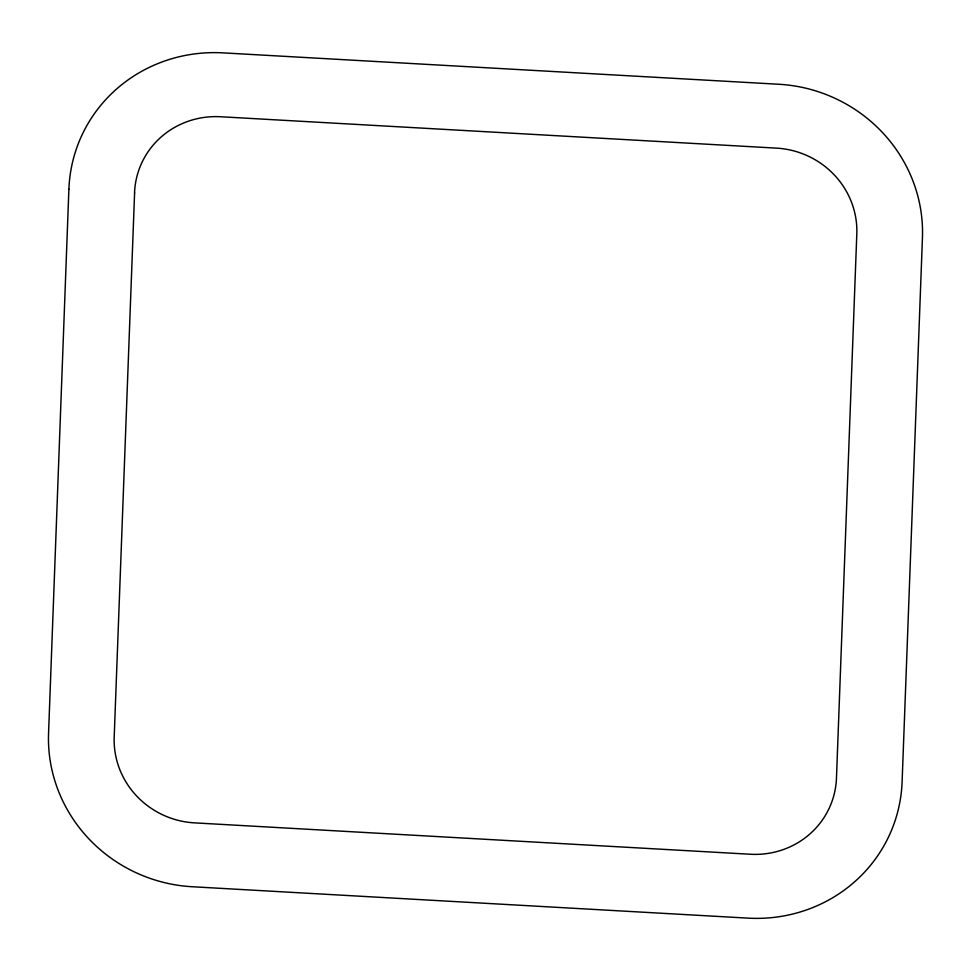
<?xml version="1.0" encoding="UTF-8"?>
<svg xmlns="http://www.w3.org/2000/svg" width="971" height="971" viewBox="0 0 971 971"><rect width="100%" height="100%" fill="white"/><g stroke="black" fill="none" stroke-linecap="round" stroke-linejoin="round"><path stroke-width="1.46" d="M68.892 189.211L48.55 733.396A149.558 144.461 20.4 0 0 192.04 886.729L747.913 918.129A149.558 144.461 20.4 0 0 902.108 781.789L922.45 237.604A149.558 144.461 20.4 0 0 778.96 84.271L223.087 52.871A149.558 144.461 20.4 0 0 68.892 189.211M134.593 192.962L114.19 737.147A83.603 80.751 20.4 0 0 194.406 822.862L750.267 854.249A83.603 80.751 20.4 0 0 836.468 778.038L856.81 233.853A83.603 80.751 20.4 0 0 776.594 148.138L220.733 116.751A83.603 80.751 20.4 0 0 134.532 192.962L134.593 192.962"/></g></svg>
